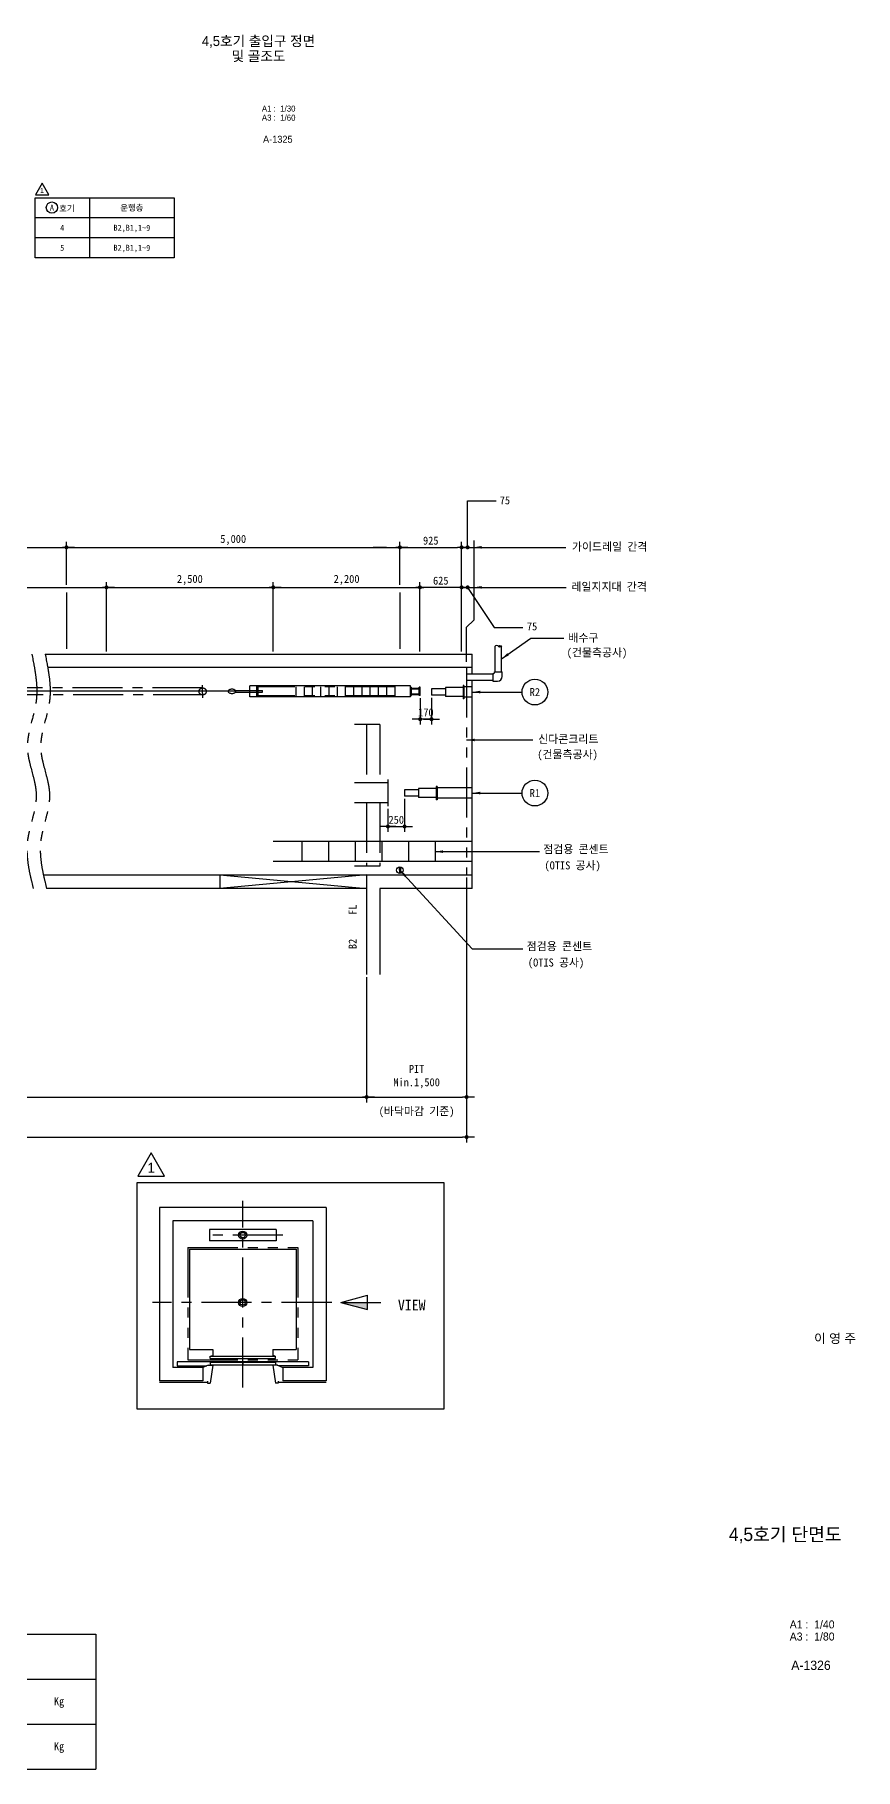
# Model space of a CAD drawing. Extents: x -9109 to 174251, y 57759 to 115528.
# Drawn here: x 161947 to 174251, y 58317 to 84323 of the extents above; entities that cross this region are included whole.
import ezdxf
from ezdxf.enums import TextEntityAlignment as Align

# ---------------------------------------------------------------- set-up
doc = ezdxf.new("R2010")
doc.units = 0
doc.header["$LTSCALE"] = 600
doc.header["$MEASUREMENT"] = 0
doc.linetypes.add('CENTER', pattern=[2, 1.25, -0.25, 0.25, -0.25])
doc.linetypes.add('PHANTOM', pattern=[2.5, 1.25, -0.25, 0.25, -0.25, 0.25, -0.25])
doc.layers.get('0').update_dxf_attribs({"linetype": 'CONTINUOUS'})
for name, color, linetype in [('1', 3, 'CONTINUOUS'), ('3', 1, 'CENTER'), ('4', 6, 'PHANTOM'), ('6', 2, 'CONTINUOUS'), ('A-BORD-TEXT', 3, 'CONTINUOUS'), ('A-DIMS', 7, 'CONTINUOUS'), ('TEXT', 2, 'CONTINUOUS')]:
    doc.layers.add(name, color=color, linetype=linetype)
for name, color, linetype, lineweight in [('A-MKXS-LEAD', 7, 'CONTINUOUS', 25), ('A-XXXX-SYMB', 7, 'CONTINUOUS', 25), ('A-XXXX-TABL', 7, 'CONTINUOUS', 25), ('A-XXXX-TXT1', 3, 'CONTINUOUS', 25), ('A-XXXX-TXT2', 3, 'CONTINUOUS', 25)]:
    doc.layers.add(name, color=color, linetype=linetype, lineweight=lineweight)
doc.styles.add('HY울릉도L', font='')
doc.styles.add('OTIS', font='')
doc.styles.add('굴림', font='')
doc.styles.add('돋움', font='')
doc.styles.add('돋움체', font='')
doc.styles.add('맑은고딕', font='')
doc.styles.get('HY울릉도L').set_extended_font_data('Dotum')
doc.styles.get('OTIS').set_extended_font_data('Dotum')
doc.styles.get('굴림').set_extended_font_data('Dotum')
doc.styles.get('돋움').set_extended_font_data('DotumChe')
doc.styles.get('돋움체').set_extended_font_data('DotumChe')
doc.styles.get('맑은고딕').set_extended_font_data('Dotum')
doc.dimstyles.new('CDIM', dxfattribs={"dimtxt": 3, "dimasz": 1.5, "dimexe": 2, "dimexo": 1, "dimgap": 1, "dimtad": 1, "dimdec": 0, "dimrnd": 0.5, "dimzin": 0, "dimdsep": 32, "dimlunit": 6, "dimtxsty": 'HY울릉도L', "dimblk1": '_CIDOT', "dimblk2": '_CIDOT', "dimsah": 1, "dimcen": 5.5, "dimclrd": 2, "dimclre": 2, "dimclrt": 7, "dimadec": 0, "dimazin": 0, "dimtfac": 1, "dimtdec": 0, "dimtix": 1, "dimtmove": 2, "dimatfit": 1, "dimldrblk": '_CIDOT', "dimfxl": 1, "dimtolj": 1, "dimtzin": 0, "dimlwd": -1, "dimarcsym": 0})
doc.dimstyles.new('OTIS', dxfattribs={"dimscale": 100, "dimtxt": 2.25, "dimasz": 2, "dimexe": 0.8, "dimexo": 0.8, "dimgap": 0.7, "dimtad": 1, "dimdsep": 46, "dimtxsty": '굴림', "dimblk": 'DOT', "dimcen": 0, "dimclrd": 3, "dimclre": 3, "dimclrt": 3, "dimadec": 0, "dimazin": 0, "dimtfac": 1, "dimtmove": 0, "dimatfit": 3, "dimfxl": 1, "dimtolj": 1, "dimarcsym": 0})

# ---------------------------------------------------------------- blocks, each defined once
blk = doc.blocks.new('_CIDOT')
at = {"color": 0, "linetype": 'ByBlock'}
blk.add_line((2, 0), (-1, 0), dxfattribs=at)
at = {"color": 0, "linetype": 'ByBlock', "const_width": 0.5}
blk.add_lwpolyline([(-0.25, 0, 1), (0.25, 0, 1)], format="xyb", close=True, dxfattribs=at)
blk = doc.blocks.new('*D56')
at = {"layer": 'A-DIMS', "lineweight": -2, "transparency": 16777216}
for p, q in [((151923, 70104), (151923, 68316)), ((166923, 70195), (166923, 68316))]:
    blk.add_line(p, q, dxfattribs=at)
at = {"layer": 'A-DIMS', "transparency": 16777216}
blk.add_line((151983, 68396), (166863, 68396), dxfattribs=at)
at = {"layer": 'A-DIMS', "transparency": 16777216, "xscale": 60, "yscale": 60, "zscale": 60, "rotation": 180}
blk.add_blockref('_CIDOT', (151923, 68396), dxfattribs=at)
at = {"layer": 'A-DIMS', "transparency": 16777216, "xscale": 60, "yscale": 60, "zscale": 60}
blk.add_blockref('_CIDOT', (166923, 68396), dxfattribs=at)
at = {"layer": 'A-DIMS', "color": 3, "transparency": 16777216, "insert": (159423, 68498), "char_height": 120, "attachment_point": 5, "style": '돋움체'}
blk.add_mtext('\\A1;{\\C7;TRAVEL HEIGHT 80000}', dxfattribs=at)
blk = doc.blocks.new('*D57')
at = {"layer": 'A-DIMS', "lineweight": -2, "transparency": 16777216}
for p, q in [((147323, 68408), (147323, 67716)), ((168423, 68357), (168423, 67716))]:
    blk.add_line(p, q, dxfattribs=at)
at = {"layer": 'A-DIMS', "transparency": 16777216}
blk.add_line((147383, 67796), (168363, 67796), dxfattribs=at)
at = {"layer": 'A-DIMS', "transparency": 16777216, "xscale": 60, "yscale": 60, "zscale": 60, "rotation": 180}
blk.add_blockref('_CIDOT', (147323, 67796), dxfattribs=at)
at = {"layer": 'A-DIMS', "transparency": 16777216, "xscale": 60, "yscale": 60, "zscale": 60}
blk.add_blockref('_CIDOT', (168423, 67796), dxfattribs=at)
at = {"layer": 'A-DIMS', "color": 3, "transparency": 16777216, "insert": (157873, 67898), "char_height": 120, "attachment_point": 5, "style": '돋움체'}
blk.add_mtext('\\A1;{\\C7;TOTAL HEIGHT 86100}', dxfattribs=at)
blk = doc.blocks.new('*D58')
at = {"layer": 'A-DIMS', "lineweight": -2, "transparency": 16777216}
for p, q in [((168423, 71685), (168423, 68316)), ((166923, 70195), (166923, 68316))]:
    blk.add_line(p, q, dxfattribs=at)
at = {"layer": 'A-DIMS', "transparency": 16777216}
blk.add_line((166983, 68396), (168363, 68396), dxfattribs=at)
at = {"layer": 'A-DIMS', "transparency": 16777216, "xscale": 60, "yscale": 60, "zscale": 60, "rotation": 180}
blk.add_blockref('_CIDOT', (166923, 68396), dxfattribs=at)
at = {"layer": 'A-DIMS', "transparency": 16777216, "xscale": 60, "yscale": 60, "zscale": 60}
blk.add_blockref('_CIDOT', (168423, 68396), dxfattribs=at)
at = {"layer": 'A-DIMS', "color": 3, "transparency": 16777216, "insert": (167673, 68702), "char_height": 120, "attachment_point": 5, "style": '돋움체'}
blk.add_mtext('\\A1;{\\C7;PIT\\PMin.1,500}', dxfattribs=at)
blk = doc.blocks.new('*D74')
at = {"layer": 'A-DIMS', "lineweight": -2, "transparency": 16777216}
for p, q in [((152423, 76077), (152423, 76717)), ((162423, 76077), (162423, 76717))]:
    blk.add_line(p, q, dxfattribs=at)
at = {"layer": 'A-DIMS', "transparency": 16777216}
blk.add_line((152483, 76637), (162363, 76637), dxfattribs=at)
at = {"layer": 'A-DIMS', "transparency": 16777216, "xscale": 60, "yscale": 60, "zscale": 60, "rotation": 180}
blk.add_blockref('_CIDOT', (152423, 76637), dxfattribs=at)
at = {"layer": 'A-DIMS', "transparency": 16777216, "xscale": 60, "yscale": 60, "zscale": 60}
blk.add_blockref('_CIDOT', (162423, 76637), dxfattribs=at)
at = {"layer": 'A-DIMS', "color": 3, "transparency": 16777216, "insert": (157423, 76737), "char_height": 120, "attachment_point": 5, "style": '돋움체'}
blk.add_mtext('\\A1;5000 * 15 EA = 75000', dxfattribs=at)
blk = doc.blocks.new('*D75')
at = {"layer": 'A-DIMS', "lineweight": -2, "transparency": 16777216}
for p, q in [((153023, 75077), (153023, 76117)), ((163023, 75077), (163023, 76117))]:
    blk.add_line(p, q, dxfattribs=at)
at = {"layer": 'A-DIMS', "transparency": 16777216}
blk.add_line((153083, 76037), (162963, 76037), dxfattribs=at)
at = {"layer": 'A-DIMS', "transparency": 16777216, "xscale": 60, "yscale": 60, "zscale": 60, "rotation": 180}
blk.add_blockref('_CIDOT', (153023, 76037), dxfattribs=at)
at = {"layer": 'A-DIMS', "transparency": 16777216, "xscale": 60, "yscale": 60, "zscale": 60}
blk.add_blockref('_CIDOT', (163023, 76037), dxfattribs=at)
at = {"layer": 'A-DIMS', "color": 3, "transparency": 16777216, "insert": (158023, 76137), "char_height": 120, "attachment_point": 5, "style": '돋움체'}
blk.add_mtext('\\A1;2500 * 30 EA = 75000', dxfattribs=at)
blk = doc.blocks.new('*D61')
at = {"layer": 'A-DIMS', "lineweight": -2, "transparency": 16777216}
for p, q in [((167493, 72865), (167493, 72372)), ((167243, 72715), (167243, 72372))]:
    blk.add_line(p, q, dxfattribs=at)
at = {"layer": 'A-DIMS', "transparency": 16777216}
for p, q in [((167183, 72452), (167123, 72452)), ((167243, 72452), (167493, 72452)), ((167553, 72452), (167613, 72452))]:
    blk.add_line(p, q, dxfattribs=at)
at = {"layer": 'A-DIMS', "transparency": 16777216, "xscale": 60, "yscale": 60, "zscale": 60}
blk.add_blockref('_CIDOT', (167243, 72452), dxfattribs=at)
at = {"layer": 'A-DIMS', "transparency": 16777216, "xscale": 60, "yscale": 60, "zscale": 60, "rotation": 180}
blk.add_blockref('_CIDOT', (167493, 72452), dxfattribs=at)
at = {"layer": 'A-DIMS', "color": 3, "transparency": 16777216, "insert": (167368, 72552), "char_height": 120, "attachment_point": 5, "style": '돋움체'}
blk.add_mtext('\\A1;250', dxfattribs=at)
blk = doc.blocks.new('*D62')
at = {"layer": 'A-DIMS', "lineweight": -2, "transparency": 16777216}
for p, q in [((167723, 75077), (167723, 76117)), ((168348, 75077), (168348, 76117))]:
    blk.add_line(p, q, dxfattribs=at)
at = {"layer": 'A-DIMS', "transparency": 16777216}
blk.add_line((168288, 76037), (167783, 76037), dxfattribs=at)
at = {"layer": 'A-DIMS', "transparency": 16777216, "xscale": 60, "yscale": 60, "zscale": 60, "rotation": 180}
blk.add_blockref('_CIDOT', (167723, 76037), dxfattribs=at)
at = {"layer": 'A-DIMS', "transparency": 16777216, "xscale": 60, "yscale": 60, "zscale": 60}
blk.add_blockref('_CIDOT', (168348, 76037), dxfattribs=at)
at = {"layer": 'A-DIMS', "color": 3, "transparency": 16777216, "insert": (168035, 76137), "char_height": 120, "attachment_point": 5, "style": '돋움체'}
blk.add_mtext('\\A1;{\\C256;625}', dxfattribs=at)
blk = doc.blocks.new('*D64')
at = {"layer": 'A-DIMS', "lineweight": -2, "transparency": 16777216}
for p, q in [((167727, 74376), (167727, 73981)), ((167897, 74379), (167897, 73981))]:
    blk.add_line(p, q, dxfattribs=at)
at = {"layer": 'A-DIMS', "transparency": 16777216}
for p, q in [((167667, 74061), (167607, 74061)), ((167897, 74061), (167727, 74061)), ((167957, 74061), (168017, 74061))]:
    blk.add_line(p, q, dxfattribs=at)
at = {"layer": 'A-DIMS', "transparency": 16777216, "xscale": 60, "yscale": 60, "zscale": 60}
blk.add_blockref('_CIDOT', (167727, 74061), dxfattribs=at)
at = {"layer": 'A-DIMS', "transparency": 16777216, "xscale": 60, "yscale": 60, "zscale": 60, "rotation": 180}
blk.add_blockref('_CIDOT', (167897, 74061), dxfattribs=at)
at = {"layer": 'A-DIMS', "color": 3, "transparency": 16777216, "insert": (167812, 74161), "char_height": 120, "attachment_point": 5, "style": '돋움체'}
blk.add_mtext('\\A1;170', dxfattribs=at)
blk = doc.blocks.new('*D68')
at = {"layer": 'A-DIMS', "lineweight": -2, "transparency": 16777216}
for p, q in [((163023, 75077), (163023, 76117)), ((165523, 75077), (165523, 76117))]:
    blk.add_line(p, q, dxfattribs=at)
at = {"layer": 'A-DIMS', "transparency": 16777216}
blk.add_line((163083, 76037), (165463, 76037), dxfattribs=at)
at = {"layer": 'A-DIMS', "transparency": 16777216, "xscale": 60, "yscale": 60, "zscale": 60, "rotation": 180}
blk.add_blockref('_CIDOT', (163023, 76037), dxfattribs=at)
at = {"layer": 'A-DIMS', "transparency": 16777216, "xscale": 60, "yscale": 60, "zscale": 60}
blk.add_blockref('_CIDOT', (165523, 76037), dxfattribs=at)
at = {"layer": 'A-DIMS', "color": 3, "transparency": 16777216, "insert": (164273, 76148), "char_height": 120, "attachment_point": 5, "style": '돋움체'}
blk.add_mtext('\\A1;2,500', dxfattribs=at)
blk = doc.blocks.new('*D69')
at = {"layer": 'A-DIMS', "lineweight": -2, "transparency": 16777216}
for p, q in [((162423, 76077), (162423, 76717)), ((167423, 76077), (167423, 76717))]:
    blk.add_line(p, q, dxfattribs=at)
at = {"layer": 'A-DIMS', "transparency": 16777216}
blk.add_line((162483, 76637), (167363, 76637), dxfattribs=at)
at = {"layer": 'A-DIMS', "transparency": 16777216, "xscale": 60, "yscale": 60, "zscale": 60, "rotation": 180}
blk.add_blockref('_CIDOT', (162423, 76637), dxfattribs=at)
at = {"layer": 'A-DIMS', "transparency": 16777216, "xscale": 60, "yscale": 60, "zscale": 60}
blk.add_blockref('_CIDOT', (167423, 76637), dxfattribs=at)
at = {"layer": 'A-DIMS', "color": 3, "transparency": 16777216, "insert": (164923, 76748), "char_height": 120, "attachment_point": 5, "style": '돋움체'}
blk.add_mtext('\\A1;5,000', dxfattribs=at)
blk = doc.blocks.new('*D71')
at = {"layer": 'A-DIMS', "lineweight": -2, "transparency": 16777216}
for p, q in [((167423, 76077), (167423, 76717)), ((168348, 75077), (168348, 76717))]:
    blk.add_line(p, q, dxfattribs=at)
at = {"layer": 'A-DIMS', "transparency": 16777216}
blk.add_line((167483, 76637), (168288, 76637), dxfattribs=at)
at = {"layer": 'A-DIMS', "transparency": 16777216, "xscale": 60, "yscale": 60, "zscale": 60, "rotation": 180}
blk.add_blockref('_CIDOT', (167423, 76637), dxfattribs=at)
at = {"layer": 'A-DIMS', "transparency": 16777216, "xscale": 60, "yscale": 60, "zscale": 60}
blk.add_blockref('_CIDOT', (168348, 76637), dxfattribs=at)
at = {"layer": 'A-DIMS', "color": 3, "transparency": 16777216, "insert": (167885, 76737), "char_height": 120, "attachment_point": 5, "style": '돋움체'}
blk.add_mtext('\\A1;{\\C256;925}', dxfattribs=at)
blk = doc.blocks.new('*D72')
at = {"layer": 'A-DIMS', "lineweight": -2, "transparency": 16777216}
for p, q in [((165523, 75077), (165523, 76117)), ((167723, 75077), (167723, 76117))]:
    blk.add_line(p, q, dxfattribs=at)
at = {"layer": 'A-DIMS', "transparency": 16777216}
blk.add_line((165583, 76037), (167663, 76037), dxfattribs=at)
at = {"layer": 'A-DIMS', "transparency": 16777216, "xscale": 60, "yscale": 60, "zscale": 60, "rotation": 180}
blk.add_blockref('_CIDOT', (165523, 76037), dxfattribs=at)
at = {"layer": 'A-DIMS', "transparency": 16777216, "xscale": 60, "yscale": 60, "zscale": 60}
blk.add_blockref('_CIDOT', (167723, 76037), dxfattribs=at)
at = {"layer": 'A-DIMS', "color": 3, "transparency": 16777216, "insert": (166623, 76148), "char_height": 120, "attachment_point": 5, "style": '돋움체'}
blk.add_mtext('\\A1;2,200', dxfattribs=at)

msp = doc.modelspace()

# ---------------------------------------------------------------- hatches: boundary and pattern name
at = {"layer": 'A-MKXS-LEAD'}
h = msp.add_hatch(color=256, dxfattribs=at)
h.dxf.hatch_style = 1
h.paths.add_polyline_path([(166936.2, 65316.1), (166536.2, 65316.1), (166936.2, 65208.9)])

# ---------------------------------------------------------------- linework, layer by layer
at = {"color": 3}
for p, q in [((168348, 75116.9), (168348, 76716.9)), ((168548, 76636.9), (168748, 76636.9))]:
    msp.add_line(p, q, dxfattribs=at)
for p, q in [((162103, 75036.9), (168508.3, 75036.9)), ((168508.3, 74737.5), (168508.3, 75036.9)), ((168850.7, 74772.5), (168850.7, 75153.8)), ((168947.4, 74772.5), (168947.4, 75153.8)), ((168508.3, 74836.9), (162141.9, 74836.9)), ((168815.6, 74737.5), (168423, 74737.5)), ((168815.6, 74640.8), (168423, 74640.8)), ((168508.3, 71524.6), (168508.3, 74640.8)), ((168103.7, 74515.9), (167896.7, 74515.9)), ((168103.7, 74515.9), (167896.7, 74515.9)), ((167896.7, 74515.9), (167896.7, 74419.2)), ((168103.7, 74419.2), (167896.7, 74419.2)), ((168103.7, 74419.2), (167896.7, 74419.2)), ((168371.9, 74534.7), (168103.7, 74534.7)), ((168103.7, 74534.7), (168103.7, 74400.4)), ((168371.9, 74400.4), (168103.7, 74400.4)), ((168371.9, 74534.7), (168225.7, 74534.7)), ((168371.9, 74534.7), (168225.7, 74534.7)), ((168371.9, 74400.4), (168225.7, 74400.4)), ((168383.2, 74567.5), (168371.9, 74567.5)), ((168371.9, 74567.5), (168371.9, 74367.5)), ((168371.9, 74567.5), (168371.9, 74367.5)), ((168383.2, 74567.5), (168383.2, 74367.5)), ((168383.2, 74567.5), (168383.2, 74367.5)), ((168508.3, 74546.4), (168383.2, 74546.4)), ((168508.3, 74388.6), (168383.2, 74388.6)), ((168383.2, 74367.5), (168371.9, 74367.5)), ((167699.9, 73001.5), (167493, 73001.5)), ((167699.9, 73001.5), (167493, 73001.5)), ((167493, 73001.5), (167493, 72904.8)), ((167699.9, 72904.8), (167493, 72904.8)), ((167699.9, 72904.8), (167493, 72904.8)), ((167968.2, 73020.4), (167699.9, 73020.4)), ((167699.9, 73020.4), (167699.9, 72886)), ((167968.2, 72886), (167699.9, 72886)), ((167968.2, 73020.4), (167822, 73020.4)), ((167968.2, 73020.4), (167822, 73020.4)), ((167968.2, 72886), (167822, 72886)), ((167979.5, 73053.2), (167968.2, 73053.2)), ((167968.2, 73053.2), (167968.2, 72853.2)), ((167968.2, 73053.2), (167968.2, 72853.2)), ((167979.5, 72853.2), (167968.2, 72853.2)), ((167979.5, 73053.2), (167979.5, 72853.2)), ((167979.5, 73053.2), (167979.5, 72853.2)), ((168508.3, 73032.1), (167979.5, 73032.1)), ((168508.3, 72874.3), (167979.5, 72874.3)), ((168508.3, 72224.6), (165523, 72224.6)), ((165949.7, 72224.6), (165949.7, 71924.6)), ((166349.7, 72224.6), (166349.7, 71924.6)), ((166749.7, 72224.6), (166749.7, 71924.6)), ((167149.7, 72224.6), (167149.7, 71924.6)), ((167549.7, 72224.6), (167549.7, 71924.6)), ((167949.7, 72224.6), (167949.7, 71924.6)), ((168508.3, 71924.6), (165523, 71924.6)), ((162077, 71724.6), (168508.3, 71724.6)), ((166923, 71524.6), (162123, 71524.6)), ((164723, 71724.6), (164723, 71524.6)), ((166923, 71724.6), (166923, 70234.5)), ((168508.3, 71524.6), (167123, 71524.6)), ((167123, 71524.6), (167123, 70234.5)), ((166315.7, 66741.1), (163815.7, 66741.1)), ((163815.7, 66741.1), (163815.7, 64141.1)), ((166315.7, 66741.1), (166315.7, 64141.1)), ((166115.7, 66541.1), (164015.7, 66541.1)), ((164015.7, 66541.1), (164015.7, 64341.1)), ((166115.7, 66541.1), (166115.7, 64341.1)), ((164265.7, 66113.1), (165865.7, 66113.1)), ((164265.7, 66113.1), (164265.7, 64613.1)), ((165865.7, 66113.1), (165865.7, 64613.1)), ((164265.7, 64613.1), (164615.7, 64613.1)), ((164575.7, 64510.1), (165555.7, 64510.1)), ((164575.7, 64478.1), (164575.7, 64510.1)), ((164590.7, 64516.1), (164615.7, 64516.1)), ((164615.7, 64613.1), (164615.7, 64516.1)), ((165515.7, 64613.1), (165515.7, 64516.1)), ((165515.7, 64613.1), (165865.7, 64613.1)), ((165540.7, 64516.1), (165515.7, 64516.1)), ((165555.7, 64478.1), (165555.7, 64510.1)), ((164465.7, 64341.1), (164015.7, 64341.1)), ((166050.7, 64426.1), (164080.7, 64426.1)), ((164080.7, 64426.1), (164080.7, 64366.1)), ((164545.7, 64374.1), (164465.7, 64341.1)), ((164465.7, 64341.1), (164465.7, 64141.1)), ((164545.7, 64374.1), (164545.7, 64364.1)), ((164615.7, 64374.1), (164575.7, 64106.1)), ((165515.7, 64374.1), (165555.7, 64106.1)), ((165585.7, 64374.1), (165665.7, 64341.1)), ((165585.7, 64374.1), (165585.7, 64364.1)), ((165665.7, 64341.1), (165665.7, 64141.1)), ((166115.7, 64341.1), (165665.7, 64341.1)), ((166050.7, 64426.1), (166050.7, 64366.1)), ((164465.7, 64141.1), (163815.7, 64141.1)), ((164535.7, 64136.1), (164535.7, 64106.1)), ((164535.7, 64106.1), (164575.7, 64106.1)), ((165595.7, 64106.1), (165555.7, 64106.1)), ((165595.7, 64136.1), (165595.7, 64106.1)), ((166315.7, 64141.1), (165665.7, 64141.1))]:
    msp.add_line(p, q)
at = {"color": 7}
for p, q in [((165065.7, 64478.1), (165065.7, 64510.1)), ((164080.7, 64366.1), (164526.3, 64366.1)), ((164545.7, 64374.1), (164615.7, 64374.1)), ((164575.7, 64478.1), (165555.7, 64478.1)), ((164575.7, 64419.1), (165555.7, 64419.1)), ((164575.7, 64419.1), (164575.7, 64379.1)), ((164575.7, 64379.1), (165555.7, 64379.1)), ((165065.7, 64419.1), (165065.7, 64379.1)), ((165585.7, 64374.1), (165515.7, 64374.1)), ((165555.7, 64419.1), (165555.7, 64379.1)), ((166050.7, 64366.1), (165605.1, 64366.1))]:
    msp.add_line(p, q, dxfattribs=at)
at = {"color": 4, "linetype": 'Continuous'}
for points in [[(161956.4, 81923.2), (162156.4, 81923.2), (162056.4, 82098.2), (161956.4, 81923.2)], [(163493.2, 67207.3), (163893.2, 67207.3), (163693.2, 67557.3), (163493.2, 67207.3)]]:
    msp.add_lwpolyline(points, dxfattribs=at)
at = {"layer": '1', "color": 3}
for p, q in [((168528.8, 76741), (168528.8, 75545)), ((168347.3, 76636.9), (168528.1, 76636.9)), ((168348, 76036.9), (168528.8, 76036.9)), ((168423, 74919.1), (168423, 75439.1))]:
    msp.add_line(p, q, dxfattribs=at)
at = {"layer": '1'}
for p, q in [((168423, 75439.1), (168528.8, 75545)), ((164960.7, 74478.2), (147045.7, 74478.2)), ((164955.8, 74490.4), (165364.8, 74490.4)), ((164955.8, 74466), (165364.8, 74466)), ((167580.6, 74558.9), (165170.5, 74558.9)), ((165170.5, 74397.4), (165170.5, 74558.9)), ((167580.6, 74397.4), (165170.5, 74397.4)), ((165278.6, 74545.6), (165297.9, 74545.6)), ((165278.6, 74411.1), (165297.9, 74411.1)), ((165297.9, 74411.1), (165297.9, 74545.6)), ((165364.8, 74466.2), (165364.8, 74490.6)), ((167580.6, 74397.4), (167580.6, 74558.9)), ((167580.6, 74539.9), (167597.6, 74539.9)), ((167580.6, 74416.4), (167597.6, 74416.4)), ((167597.6, 74416.4), (167597.6, 74539.9)), ((167597.6, 74431.9), (167597.6, 74524.5)), ((167597.6, 74524.5), (167709.7, 74524.5)), ((167597.6, 74515.2), (167709.7, 74515.2)), ((167597.6, 74441.1), (167709.7, 74441.1)), ((167597.6, 74431.9), (167709.7, 74431.9)), ((167709.7, 74416.4), (167709.7, 74539.9)), ((167726.7, 74539.9), (167709.7, 74539.9)), ((167726.7, 74416.4), (167709.7, 74416.4)), ((167726.7, 74416.4), (167726.7, 74539.9)), ((167414.1, 71843.7), (167414.1, 71753.9)), ((167414.1, 71798.4), (167414.1, 71843.7)), ((167430, 71843.7), (167430, 71753.9)), ((167430, 71798.4), (167430, 71843.7)), ((166923, 71724.6), (164723, 71524.6)), ((164723, 71724.6), (166923, 71524.6)), ((165565.7, 66411.1), (164565.7, 66411.1)), ((164565.7, 66411.1), (164565.7, 66241.1)), ((165565.7, 66411.1), (165565.7, 66241.1)), ((165565.7, 66241.1), (164565.7, 66241.1))]:
    msp.add_line(p, q, dxfattribs=at)
msp.add_lwpolyline([(164846.4, 74478.2, 0.1656682), (164850, 74467.6, 0.1056424), (164863.1, 74456.5, 0.0686254), (164880.5, 74450, 0.0548068), (164903.5, 74447.5, 0.0548068), (164926.6, 74450, 0.0686254), (164943.9, 74456.5, 0.1056424), (164957.1, 74467.6, 0.1656682), (164960.7, 74478.2, 0.1656682), (164957.1, 74488.7, 0.1056424), (164943.9, 74499.9, 0.0686254), (164926.6, 74506.3, 0.0548068), (164903.5, 74508.9, 0.0548068), (164880.5, 74506.3, 0.0686254), (164863.1, 74499.9, 0.1056424), (164850, 74488.7, 0.1656682)], format="xyb", close=True, dxfattribs=at)
for centre, radius in [((162205, 81729.6), 85.1), ((167423, 71798.4), 49.1), ((165065.7, 66326.1), 61), ((165065.7, 66326.1), 40), ((165065.7, 65316.1), 61), ((165065.7, 65316.1), 40)]:
    msp.add_circle(centre, radius, dxfattribs=at)
msp.add_ellipse((168874.8, 75153.8), major_axis=(-24.2, 0), ratio=0.4662031, start_param=3.1415927, end_param=6.2831853, dxfattribs=at)
msp.add_ellipse((168923.2, 75153.8), major_axis=(-24.2, 0), ratio=0.4662031, dxfattribs=at)
at = {"layer": '3'}
for p, q in [((164473.3, 74423.7), (146291.5, 74425.4)), ((164464.8, 74530.4), (146644.9, 74532)), ((164464.8, 74452.2), (164464.8, 74568.9)), ((164464.8, 74452.2), (164464.8, 74383.1)), ((165065.7, 64041.1), (165065.7, 66841.1)), ((165665.7, 66326.1), (164465.7, 66326.1)), ((166399.5, 65316.1), (163713.8, 65316.1))]:
    msp.add_line(p, q, dxfattribs=at)
at = {"layer": '4'}
for p, q in [((168423, 74836.9), (168423, 71724.6)), ((165278.6, 74397.4), (165278.6, 74558.9)), ((167349.1, 74545.4), (165278.6, 74545.4)), ((167349.1, 74411.3), (165278.6, 74411.3)), ((165867.2, 74411.3), (165867.2, 74545.4)), ((165990.7, 74411.3), (165990.7, 74545.4)), ((166114.2, 74411.3), (166114.2, 74545.4)), ((166237.7, 74411.3), (166237.7, 74545.4)), ((166361.2, 74411.3), (166361.2, 74545.4)), ((166484.7, 74411.3), (166484.7, 74545.4)), ((166608.2, 74411.3), (166608.2, 74545.4)), ((166731.6, 74411.3), (166731.6, 74545.4)), ((166855.1, 74411.3), (166855.1, 74545.4)), ((166978.6, 74411.3), (166978.6, 74545.4)), ((167102.1, 74411.3), (167102.1, 74545.4)), ((167225.6, 74411.3), (167225.6, 74545.4)), ((167349.1, 74397.4), (167349.1, 74558.9)), ((167123, 73979.6), (166743, 73979.6)), ((166923, 73979.6), (166923, 73104.6)), ((167123, 73979.6), (167123, 73104.6)), ((167243, 73104.6), (166743, 73104.6)), ((167243, 73154.6), (167243, 72754.6)), ((167243, 72804.6), (166743, 72804.6)), ((166923, 72804.6), (166923, 71854.6)), ((167123, 72804.6), (167123, 71854.6)), ((167123, 71854.6), (166743, 71854.6)), ((164240.7, 66138.1), (164240.7, 64456.1)), ((164240.7, 66138.1), (165890.7, 66138.1)), ((165890.7, 66138.1), (165890.7, 64456.1)), ((164240.7, 64456.1), (165890.7, 64456.1)), ((164536.2, 64116.1), (163815.7, 64116.1)), ((166315.7, 64116.1), (165595.7, 64116.1))]:
    msp.add_line(p, q, dxfattribs=at)
for points in [[(161903, 75036.9), (161903, 75036.9), (161903, 75036.9), (161903, 75036.9), (161950.7, 74801.8), (162046.7, 74328.8), (161722.3, 73632.6), (162084.9, 72928.7), (161754, 72231.2), (161866.8, 71759.4), (161923, 71524.6)], [(162103, 75036.9), (162103, 75036.9), (162103, 75036.9), (162103, 75036.9), (162150.7, 74801.8), (162246.7, 74328.8), (161922.3, 73632.6), (162284.9, 72928.7), (161954, 72231.2), (162066.8, 71759.4), (162123, 71524.6)]]:
    msp.add_open_spline(points, degree=3, knots=[-0.000144, -0.000144, -0.000144, -0.000144, 0, 0, 0, 705.8057787, 1420.5241736, 2135.2425685, 2849.9609634, 3557.5981885, 3557.5981885, 3557.5981885, 3557.5981885], dxfattribs=at)
at = {"layer": '6'}
for p, q in [((168815.6, 74747.5), (168815.6, 74630.8)), ((168815.6, 74747.5), (168830.7, 74747.5)), ((168840.7, 74772.5), (168957.4, 74772.5)), ((168840.7, 74757.5), (168840.7, 74772.5)), ((168957.4, 74700.8), (168957.4, 74772.5)), ((168815.6, 74630.8), (168887.4, 74630.8))]:
    msp.add_line(p, q, dxfattribs=at)
for centre, radius in [((168830.7, 74757.5), 10), ((168887.4, 74700.8), 70)]:
    msp.add_arc(centre, radius, 270, 0, dxfattribs=at)
at = {"layer": 'A-DIMS'}
for p, q in [((167223, 76636.9), (167023, 76636.9)), ((162423, 75961.3), (162423, 75116.9)), ((167423, 75961.3), (167423, 75116.9))]:
    msp.add_line(p, q, dxfattribs=at)
at = {"layer": 'A-MKXS-LEAD'}
for p, q in [((168437.7, 76636.9), (168437.7, 77334.6)), ((168437.7, 77334.6), (168868.3, 77334.6)), ((168438.4, 76036.9), (168837.4, 75436.9)), ((168837.4, 75436.9), (169267.9, 75436.9)), ((169385.1, 75273.2), (169879.7, 75273.2)), ((168508.1, 70618.8), (169264.8, 70618.8)), ((166536.2, 65316.1), (166936.2, 65423.2)), ((166536.2, 65316.1), (167136.2, 65316.1)), ((166536.2, 65316.1), (166936.2, 65208.9)), ((166936.2, 65208.9), (166936.2, 65423.2))]:
    msp.add_line(p, q, dxfattribs=at)
for centre in [(169446.9, 74467.5), (169446.9, 72953.2)]:
    msp.add_circle(centre, 193.4, dxfattribs=at)
at = {"layer": 'A-XXXX-SYMB', "const_width": 30}
for points in [[(168422.7, 76636.9, -1), (168452.7, 76636.9, -1)], [(168423.4, 76036.9, -1), (168453.4, 76036.9, -1)]]:
    msp.add_lwpolyline(points, format="xyb", close=True, dxfattribs=at)
at = {"layer": 'A-XXXX-TABL'}
for p, q in [((162768.1, 81877.6), (162768.1, 80977.6)), ((164038.9, 81577.6), (161951.4, 81577.6)), ((164038.9, 81277.6), (161951.4, 81277.6)), ((158996, 60342), (162862.6, 60342)), ((162862.6, 60342), (162862.6, 58317)), ((158996, 59667), (162862.6, 59667)), ((158996, 58992), (162862.6, 58992)), ((158996, 58317), (162862.6, 58317))]:
    msp.add_line(p, q, dxfattribs=at)
for points in [[(161951.4, 81877.6), (164038.9, 81877.6), (164038.9, 80977.6), (161951.4, 80977.6)], [(163483.2, 67116.1), (168083.2, 67116.1), (168083.2, 63716.1), (163483.2, 63716.1)]]:
    msp.add_lwpolyline(points, close=True, dxfattribs=at)
at = {"layer": 'TEXT', "color": 1, "linetype": 'CENTER'}
msp.add_circle((164464.8, 74476.6), 53.5, dxfattribs=at)

# ---------------------------------------------------------------- texts
at = {"color": 4, "linetype": 'Continuous', "style": 'OTIS'}
for height, p in [(75, (162056.4, 81987.5)), (150, (163693.2, 67335.8))]:
    msp.add_text('1', height=height, dxfattribs=at).set_placement(p, align=Align.MIDDLE_CENTER)
at = {"layer": 'A-BORD-TEXT', "style": '맑은고딕'}
msp.add_text('이 영 주', height=140, dxfattribs=at).set_placement((174260.8, 64707.5), align=Align.RIGHT)
at = {"layer": 'A-XXXX-TXT1', "style": '맑은고딕'}
for s, height, p in [('4,5호기 출입구 정면', 150, (165302.6, 84227.3)), ('및 골조도', 150, (165302.6, 84002.3)), ('4,5호기 단면도', 200, (173200.4, 61839.6))]:
    msp.add_text(s, height=height, dxfattribs=at).set_placement(p, align=Align.MIDDLE_CENTER)
for s, height, p in [('A1 :  1/30', 90, (165857.1, 83169.7)), ('A3 :  1/60', 90, (165857.1, 83033.6)), ('A-1325', 105, (165813.3, 82702.5)), ('A1 :  1/40', 120, (173939.6, 60429.3)), ('A3 :  1/80', 120, (173939.6, 60247.9)), ('A-1326', 140, (173881.3, 59806.5))]:
    msp.add_text(s, height=height, dxfattribs=at).set_placement(p, align=Align.RIGHT)
at = {"layer": 'A-XXXX-TXT2'}
for s, height, style, p in [('A', 90, '돋움', (162205, 81729.6)), ('운행층', 90, '돋움', (163403.5, 81727.6)), ('4', 90, '돋움', (162359.8, 81427.6)), ('B2,B1,1~9', 90, '돋움', (163403.5, 81427.6)), ('5', 90, '돋움', (162359.8, 81127.6)), ('B2,B1,1~9', 90, '돋움', (163403.5, 81127.6)), ('R2', 120, '돋움체', (169446.9, 74467.5)), ('R1', 120, '돋움체', (169446.9, 72953.2))]:
    msp.add_text(s, height=height, dxfattribs=dict(at, style=style)).set_placement(p, align=Align.MIDDLE_CENTER)
for s, height, style, p in [('호기', 90, '돋움', (162313.8, 81672.7)), ('75', 120, '돋움체', (168919.3, 77282.1)), ('가이드레일 간격', 120, '돋움체', (170001.2, 76585.8)), ('레일지지대 간격', 120, '돋움체', (169994.2, 75987)), ('75', 120, '돋움체', (169326.9, 75392.4)), ('배수구', 120, '돋움체', (169948.5, 75221)), ('(건물측공사)', 120, '돋움체', (169923.8, 75001.2)), ('(건물측공사)', 120, '돋움체', (169482.6, 73473.5)), ('신다콘크리트', 120, '돋움체', (169495.8, 73702.9)), ('점검용 콘센트', 120, '돋움체', (169572.1, 72052.5)), ('점검용 콘센트', 120, '돋움체', (169323.5, 70596.7)), ('Kg', 120, '돋움체', (162234.2, 59277.6)), ('Kg', 120, '돋움체', (162234.2, 58602.6))]:
    msp.add_text(s, height=height, dxfattribs=dict(at, style=style)).set_placement(p)
for s, height, style, p in [('(OTIS 공사)', 120, '돋움체', (170012.4, 71808.2)), ('(OTIS 공사)', 120, '돋움체', (169763.9, 70352.4)), ('(바닥마감 기준)', 120, '돋움체', (167673, 68123.1)), ('VIEW', 160, '돋움', (167599.8, 65195.9))]:
    msp.add_text(s, height=height, dxfattribs=dict(at, style=style)).set_placement(p, align=Align.CENTER)
at = {"layer": 'A-XXXX-TXT2', "style": '돋움체'}
for s, p in [('FL', (166773.5, 71127.7)), ('B2', (166773.5, 70613))]:
    msp.add_text(s, height=120, rotation=90, dxfattribs=at).set_placement(p)

# ---------------------------------------------------------------- dimensions: what is measured, and where the dimension line sits
at = {"layer": 'A-DIMS'}
for base, p1, p2, text, picture, middle in [((162423, 76636.9), (152423, 76036.9), (162423, 76036.9), '5000 * 15 EA = 75000', '*D74', (157423, 76737)), ((163023, 76036.9), (153023, 75036.9), (163023, 75036.9), '2500 * 30 EA = 75000', '*D75', (158023, 76137)), ((168348, 76636.9), (167423, 76036.9), (168348, 75036.9), '{\\C256;<>}', '*D71', (167885.5, 76737)), ((167723, 76036.9), (168348, 75036.9), (167723, 75036.9), '{\\C256;<>}', '*D62', (168035.5, 76137)), ((166923, 68396.1), (151923, 70144), (166923, 70234.5), '{\\C7;TRAVEL HEIGHT 80000}', '*D56', (159423, 68498.1)), ((168423, 67796.1), (147323, 68447.6), (168423, 68396.6), '{\\C7;TOTAL HEIGHT 86100}', '*D57', (157873, 67898.1))]:
    dim = msp.add_linear_dim(base=base, p1=p1, p2=p2, text=text, dimstyle='CDIM', override={"dimscale": 40, "dimtxsty": '돋움체', "dimclrd": 256, "dimclre": 256, "dimclrt": 3}, dxfattribs=at)
    dim.commit()
    dim.dimension.update_dxf_attribs({"geometry": picture, "text_midpoint": middle})
for base, p1, p2, picture, middle in [((167423, 76636.9), (162423, 76036.9), (167423, 76036.9), '*D69', (164923, 76748.3)), ((165523, 76036.9), (163023, 75036.9), (165523, 75036.9), '*D68', (164273, 76148.3)), ((167723, 76036.9), (165523, 75036.9), (167723, 75036.9), '*D72', (166623, 76148.3)), ((167726.7, 74061.2), (167896.7, 74419.2), (167726.7, 74416.4), '*D64', (167811.7, 74161.3)), ((167493, 72452.3), (167243, 72754.6), (167493, 72904.8), '*D61', (167368, 72552.4))]:
    dim = msp.add_linear_dim(base=base, p1=p1, p2=p2, dimstyle='CDIM', override={"dimscale": 40, "dimtxsty": '돋움체', "dimclrd": 256, "dimclre": 256, "dimclrt": 3}, dxfattribs=at)
    dim.commit()
    dim.dimension.update_dxf_attribs({"geometry": picture, "text_midpoint": middle})
dim = msp.add_linear_dim(base=(168423, 68396.1), p1=(166923, 70234.5), p2=(168423, 71724.6), text='{\\C7;PIT\\PMin.<>}', dimstyle='CDIM', override={"dimscale": 40, "dimtxsty": '돋움체', "dimclrd": 256, "dimclre": 256, "dimclrt": 3}, dxfattribs=at)
dim.commit()
dim.dimension.update_dxf_attribs({"geometry": '*D58', "text_midpoint": (167673, 68701.6), "dimtype": 160})

# ---------------------------------------------------------------- leaders
at = {"layer": 'A-MKXS-LEAD'}
for points in [[(168528.1, 76636.9), (169911.6, 76636.9)], [(168528.8, 76036.9), (169916.1, 76036.9)], [(168947.4, 74963.1), (169385.1, 75273.2)], [(168508.3, 74467.5), (169253.5, 74467.5)], [(168423, 73748.8), (169417.7, 73748.8)], [(168508.3, 72953.2), (169253.5, 72953.2)], [(167949.7, 72074.6), (169513.3, 72074.6)], [(167423, 71798.4), (168508.1, 70618.8)]]:
    msp.add_leader(points, dimstyle='OTIS', override={"dimscale": 40, "dimasz": 3, "dimtad": 0, "dimtxsty": 'OTIS', "dimclrd": 256, "dimatfit": 0}, dxfattribs=at)

doc.saveas('drawing.dxf')
